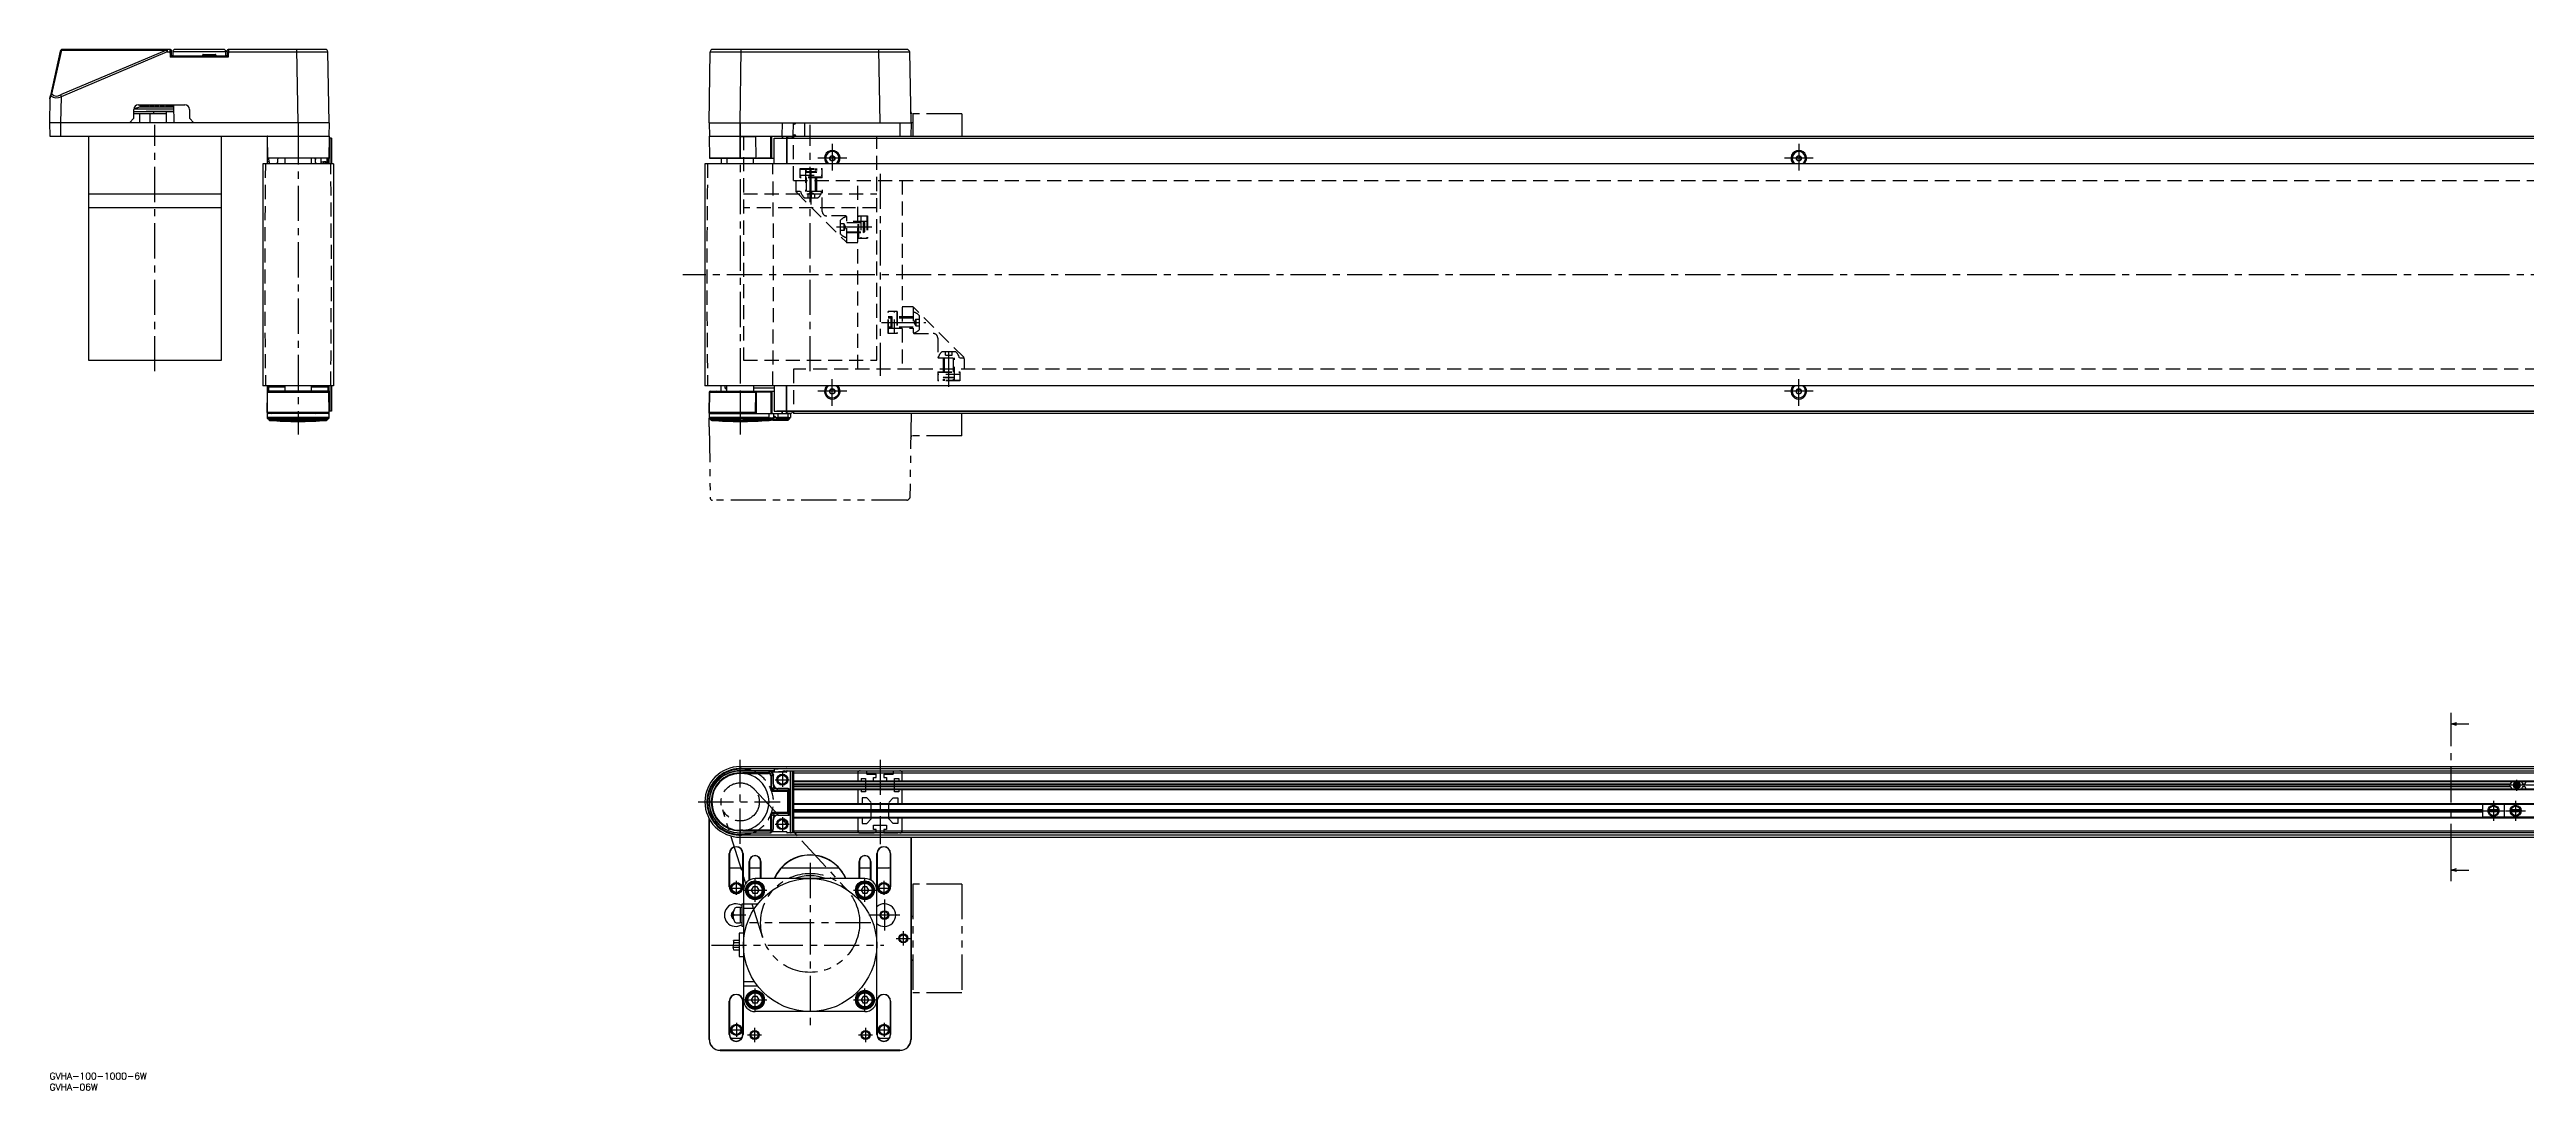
# Model space of a CAD drawing. Extents: x 0 to 1840, y -8 to 967.
# Drawn here: x 0 to 1116, y -8 to 461 of the extents above; entities that cross this region are included whole.
import ezdxf

# ---------------------------------------------------------------- set-up
doc = ezdxf.new("R2010")
doc.units = 0
doc.header["$LTSCALE"] = 0.5
for name, pattern in [('CENTER', [50.8, 31.75, -6.35, 6.35, -6.35]), ('DASHED', [19.05, 12.7, -6.35]), ('PHANTOM', [63.5, 31.75, -6.35, 6.35, -6.35, 6.35, -6.35])]:
    doc.linetypes.add(name, pattern=pattern)
for name, color, linetype in [('MSM_CENTER', 1, 'CENTER'), ('MSM_CONTINUOUS', 7, 'CONTINUOUS'), ('MSM_DASHED', 4, 'DASHED'), ('MSM_IMAGINARY', 6, 'PHANTOM'), ('MSM_NARROW', 5, 'CONTINUOUS'), ('MSM_PART_NUMBER', 7, 'CONTINUOUS')]:
    doc.layers.add(name, color=color, linetype=linetype)
doc.styles.get("Standard").update_dxf_attribs({"font": 'txt.shx', "height": 3, "bigfont": 'bigfont.shx'})

# ---------------------------------------------------------------- blocks, each defined once
blk = doc.blocks.new('*U2')
at = {"layer": 'MSM_PART_NUMBER'}
blk.add_text('GVHA-100-1000-6W', height=3, dxfattribs=at).set_placement((0, -3))
blk = doc.blocks.new('*U3')
at = {"layer": 'MSM_PART_NUMBER'}
blk.add_text('GVHA-06W', height=3, dxfattribs=at).set_placement((0, -8))

msp = doc.modelspace()

# ---------------------------------------------------------------- linework, layer by layer
at = {"layer": 'MSM_CENTER'}
for p, q in [((47.5, 316), (47.5, 427)), ((112, 425), (112, 287.5)), ((311.2, 428), (311.2, 287.5)), ((342.7, 316), (342.7, 427)), ((352.7, 418.5), (352.7, 406.5)), ((788.2, 418.5), (788.2, 406.5)), ((343.2, 391.2), (343.2, 408.3)), ((359.2, 412), (346.2, 412)), ((374.2, 405), (374.2, 314)), ((794.7, 412), (781.7, 412)), ((370.5, 381), (353.4, 381)), ((1337.1, 359.5), (285.3, 359.5)), ((374.9, 338), (394.9, 338)), ((405.2, 309), (405.2, 327.7)), ((359.2, 307), (346.2, 307)), ((352.7, 300.5), (352.7, 312.5)), ((794.7, 307), (781.7, 307)), ((788.2, 300.5), (788.2, 312.5)), ((1082.1, 96.3), (1082.1, 152.1)), ((311.2, 103.1), (311.2, 140.9)), ((330.2, 135.2), (330.2, 128.8)), ((374.2, 141), (374.2, 103)), ((327, 132), (333.3, 132)), ((1114.2, 129.5), (1109.2, 129.5)), ((1111.7, 127), (1111.7, 132)), ((1120.7, 129.5), (1115.7, 129.5)), ((292.3, 122), (329.2, 122)), ((327, 112), (333.3, 112)), ((330.2, 115.2), (330.2, 108.8)), ((1096.7, 118), (1105.7, 118)), ((1101.2, 122.5), (1101.2, 113.5)), ((1106.7, 118), (1115.7, 118)), ((1111.2, 122.5), (1111.2, 113.5)), ((342.7, 94.5), (342.7, 20.5)), ((306.3, 83.2), (312.6, 83.2)), ((309.4, 86.4), (309.4, 80.1)), ((312.7, 82.2), (323.2, 82.2)), ((317.9, 77), (317.9, 87.5)), ((362.2, 82.2), (372.7, 82.2)), ((367.4, 77), (367.4, 87.5)), ((372.8, 83.2), (379.1, 83.2)), ((375.9, 86.4), (375.9, 80.1)), ((313.7, 71), (307.2, 71)), ((370, 67.5), (315.4, 67.5)), ((383.2, 71), (369.2, 71)), ((376.2, 78), (376.2, 64)), ((298.2, 57.5), (375.9, 57.5)), ((381.5, 60.5), (387.8, 60.5)), ((384.7, 63.7), (384.7, 57.3)), ((317.9, 27.5), (317.9, 38)), ((367.4, 27.5), (367.4, 38)), ((309.5, 22.4), (309.5, 16.1)), ((312.7, 32.8), (323.2, 32.8)), ((362.2, 32.8), (372.7, 32.8)), ((376, 22.4), (376, 16.1)), ((306.3, 19.3), (312.6, 19.3)), ((314.5, 17), (320.8, 17)), ((317.7, 20.2), (317.7, 13.8)), ((364.5, 17), (370.8, 17)), ((367.7, 20.2), (367.7, 13.8)), ((372.8, 19.3), (379.1, 19.3))]:
    msp.add_line(p, q, dxfattribs=at)
at = {"layer": 'MSM_CONTINUOUS'}
for p, q in [((4.8, 460.2), (0.5, 440.2)), ((1.1, 440.8), (5.5, 460.7)), ((52.7, 460.7), (4.9, 440.5)), ((53, 460), (5.2, 439.7)), ((5.5, 460.7), (52.7, 460.7)), ((54.5, 461), (5.8, 461)), ((53, 461), (53, 460)), ((53, 460), (55, 460)), ((54.5, 457.5), (54.4, 461)), ((55, 458.5), (54.5, 457.5)), ((54.5, 457.5), (55.5, 458)), ((55, 460), (55, 460.5)), ((55, 458.5), (55, 460)), ((55, 458.5), (55, 458.5)), ((55.5, 460), (55.5, 458)), ((79.5, 460), (55.5, 460)), ((79.5, 458), (55.5, 458)), ((78.5, 461), (56.5, 461)), ((69, 458.5), (69, 458.6)), ((69.2, 458.8), (74.8, 458.8)), ((75, 458.5), (75, 458.6)), ((79.5, 458), (79.5, 460)), ((80.5, 457.5), (79.5, 458)), ((80, 460), (80, 460.5)), ((80, 460), (125.4, 460)), ((80, 460), (80, 458.5)), ((80, 458.5), (80, 458.5)), ((80, 458.5), (80.5, 457.5)), ((80.6, 461), (80.5, 457.5)), ((124.4, 461), (80.5, 461)), ((112, 428), (111.4, 461)), ((126, 428), (125.4, 460)), ((297.2, 428), (297.7, 460)), ((297.7, 460), (387.6, 460)), ((386.3, 461), (298.7, 461)), ((311.2, 428), (311.7, 461)), ((374.2, 428), (373.6, 461)), ((388.2, 428), (387.6, 460)), ((80.5, 457.5), (54.5, 457.5)), ((0.2, 438.7), (0, 428)), ((0.2, 438.9), (0.5, 440.2)), ((0.5, 440), (0.2, 438.7)), ((0.2, 438.7), (0.2, 438.9)), ((4.9, 440.5), (5.2, 439.7)), ((5.2, 439.7), (5, 428)), ((40, 436), (61, 436)), ((40.7, 436), (40.7, 435)), ((40.7, 436), (40.7, 435)), ((40.7, 436), (40.7, 435)), ((40.8, 436), (40.8, 435)), ((40.8, 436), (40.8, 435)), ((40.8, 436), (40.8, 435)), ((40.9, 436), (40.9, 435)), ((41.1, 435), (41.1, 436)), ((41.2, 436), (41.2, 435)), ((41.2, 436), (41.2, 435)), ((41.3, 436), (41.3, 435)), ((41.4, 436), (41.4, 435)), ((41.4, 436), (41.4, 435)), ((41.6, 436), (41.6, 435)), ((41.9, 435), (41.9, 436)), ((42.1, 436), (42.1, 435)), ((42.2, 436), (42.2, 435)), ((42.4, 436), (42.4, 435)), ((42.5, 436), (42.5, 435)), ((42.5, 436), (42.5, 435)), ((42.8, 436), (42.8, 435)), ((43.1, 435), (43.1, 436)), ((43.5, 436), (43.5, 435)), ((43.6, 436), (43.6, 435)), ((43.9, 436), (43.9, 435)), ((44.1, 436), (44.1, 435)), ((44.4, 436), (44.4, 435)), ((44.7, 435), (44.7, 436)), ((45.3, 436), (45.3, 435)), ((45.4, 436), (45.4, 435)), ((45.8, 436), (45.8, 435)), ((46, 436), (46, 435)), ((46.4, 436), (46.4, 435)), ((46.8, 435), (46.8, 436)), ((47.5, 436), (47.5, 435)), ((47.6, 436), (47.6, 435)), ((48.1, 436), (48.1, 435)), ((48.3, 436), (48.3, 435)), ((48.8, 436), (48.8, 435)), ((49.1, 435), (49.1, 436)), ((50, 436), (50, 435)), ((50, 435), (50, 436)), ((50.2, 436), (50.2, 435)), ((50.6, 436), (50.6, 435)), ((50.9, 436), (50.9, 435)), ((51.4, 436), (51.4, 435)), ((51.7, 435), (51.7, 436)), ((52.5, 435), (52.5, 436)), ((52.7, 436), (52.7, 435)), ((52.9, 436), (52.9, 435)), ((53.4, 436), (53.4, 435)), ((53.7, 436), (53.7, 435)), ((54.2, 436), (54.2, 435)), ((54.5, 435), (54.5, 436)), ((55.1, 435), (55.1, 436)), ((55.2, 435), (55.2, 436)), ((55.5, 436), (55.5, 435)), ((55.8, 436), (56, 428)), ((55.8, 436), (55.8, 435)), ((0, 428), (0.1, 422)), ((126, 428), (0, 428)), ((5, 428), (5, 422)), ((36, 428), (38, 430)), ((36.6, 428), (36.6, 428.5)), ((40.7, 435), (38, 434.2)), ((55.9, 434.1), (38, 434.1)), ((38, 430), (38, 434)), ((38, 433.1), (55.9, 433.1)), ((52.5, 432), (38, 432)), ((40.5, 432), (40.5, 428)), ((55.9, 435), (40.7, 435)), ((43.5, 433.1), (43.5, 433)), ((55.9, 433), (43.5, 433)), ((45.2, 432), (45.2, 428)), ((52.5, 433), (52.5, 428)), ((63, 434), (63, 430)), ((63, 430), (65, 428)), ((112, 428), (112, 422)), ((126, 428), (125.9, 422)), ((297.2, 428), (297.3, 422)), ((297.2, 428), (388.2, 428)), ((311.2, 412), (311.2, 428)), ((330.1, 422), (330.2, 428)), ((335.1, 422), (335.2, 428)), ((340.2, 428), (340.2, 422)), ((383.2, 428), (383.2, 422)), ((388.2, 428), (388.1, 422)), ((0.1, 422), (126, 422)), ((17.5, 422), (17.5, 321)), ((77.5, 321), (77.5, 422)), ((98, 422), (98, 409.5)), ((98, 421.8), (98.2, 412.2)), ((126, 421.8), (125.8, 412.2)), ((126, 422), (126, 412)), ((127, 421), (126, 421)), ((126.5, 409.5), (126.5, 421)), ((127, 421), (127, 409.5)), ((127, 421), (127, 409.5)), ((297.2, 421.8), (297.3, 412.2)), ((297.3, 422), (1236.2, 422)), ((311.2, 421.8), (318.1, 421.8)), ((318.1, 422), (318.3, 412)), ((325, 412), (325, 422)), ((325.2, 412.2), (325.2, 422)), ((325.4, 412.2), (325.4, 422)), ((326.5, 421), (1295.5, 421)), ((326.5, 409.5), (326.5, 421)), ((330.1, 421.8), (330.1, 421)), ((330.1, 421.8), (330.2, 421.8)), ((330.2, 421.8), (330.2, 421)), ((332.1, 421), (332.1, 409.5)), ((332.2, 421.2), (332.2, 422)), ((332.2, 421.2), (335.2, 421.2)), ((332.2, 421), (332.2, 409.5)), ((332.7, 421), (332.7, 422)), ((334.7, 421), (334.7, 422)), ((335.2, 422), (335.2, 421)), ((352.1, 413), (351.5, 412)), ((353.3, 413), (352.1, 413)), ((353.9, 412), (353.3, 413)), ((787.6, 413), (787, 412)), ((788.8, 413), (787.6, 413)), ((789.4, 412), (788.8, 413)), ((96.1, 409.5), (96.1, 309.5)), ((127.9, 409.5), (96.1, 409.5)), ((126, 412), (98, 412)), ((99.1, 410.3), (98, 410.3)), ((98.2, 412.2), (125.8, 412.2)), ((98.9, 410.3), (98.8, 412)), ((99.1, 409.5), (99.1, 410.3)), ((102.1, 409.5), (102.7, 410.1)), ((103, 412), (102.7, 411.4)), ((102.7, 411.4), (102.7, 410.1)), ((106, 412), (106, 409.5)), ((118, 409.5), (118, 412)), ((119.8, 411.4), (119.5, 412)), ((119.8, 410.6), (120, 412)), ((119.8, 410.1), (119.8, 412)), ((119.9, 410), (119.8, 410.6)), ((119.8, 410.1), (120.5, 409.5)), ((122.2, 412), (122.2, 409.5)), ((122.2, 410.4), (125.1, 410.4)), ((123.4, 410.3), (123.4, 409.5)), ((124.5, 410.3), (123.4, 410.3)), ((124.5, 409.5), (124.5, 410.3)), ((125.1, 410.4), (125.1, 412)), ((125.1, 410.4), (125.5, 409.9)), ((125.1, 409.5), (125.1, 410.3)), ((125.5, 412.1), (125.5, 409.5)), ((127.9, 409.5), (127.9, 309.5)), ((295.3, 409.5), (295.3, 309.5)), ((1327.1, 409.5), (295.3, 409.5)), ((297.3, 412.2), (318.3, 412.2)), ((297.5, 412), (326.5, 412)), ((302.7, 412), (302.7, 409.5)), ((305.2, 412), (305.2, 409.5)), ((317.2, 409.5), (317.2, 412)), ((319, 412.2), (325.4, 412.2)), ((319, 412), (319, 412.2)), ((351.5, 412), (352.1, 410.9)), ((352.1, 410.9), (353.3, 410.9)), ((353.3, 410.9), (353.9, 412)), ((787, 412), (787.6, 410.9)), ((787.6, 410.9), (788.8, 410.9)), ((788.8, 410.9), (789.4, 412)), ((17.5, 396), (77.5, 396)), ((77.5, 389.7), (17.5, 389.7)), ((17.5, 321), (77.5, 321)), ((127.9, 309.5), (96.1, 309.5)), ((98, 309.5), (98, 295.2)), ((98, 297.5), (98.2, 306.5)), ((98.2, 306.9), (98.2, 309.5)), ((125.8, 306.5), (98.2, 306.5)), ((125.7, 307), (98.3, 307)), ((98.4, 307), (98.4, 309.5)), ((98.6, 309.5), (98.6, 307)), ((98.6, 309), (106, 309)), ((101, 306.7), (101, 306.5)), ((106, 309.5), (106, 307.2)), ((106, 307.2), (106.2, 307)), ((117.8, 307), (118, 307.2)), ((118, 307.2), (118, 309.5)), ((118, 309), (125.4, 309)), ((123, 306.7), (123, 306.5)), ((125.4, 309.5), (125.4, 307)), ((125.5, 309.5), (125.5, 307)), ((126, 297.5), (125.8, 306.5)), ((126, 295.2), (126, 306.8)), ((126.5, 298), (126.5, 309.5)), ((127, 309.5), (127, 298)), ((127, 309.5), (127, 298)), ((1327.1, 309.5), (295.3, 309.5)), ((297.2, 297.2), (297.3, 306.8)), ((297.3, 306.5), (297.2, 297.5)), ((297.3, 306.8), (318.3, 306.8)), ((318.6, 306.5), (297.3, 306.5)), ((297.5, 307), (326.5, 307)), ((297.8, 307), (325.1, 307)), ((300.2, 306.7), (300.2, 306.5)), ((302.7, 307), (302.7, 309.5)), ((304.3, 309.5), (304.3, 308.5)), ((304.3, 308.5), (305.2, 307.6)), ((304.3, 308.5), (305.2, 308.5)), ((305.2, 307), (305.2, 309.5)), ((305.2, 307.2), (305.4, 307)), ((311.2, 307), (311.2, 294.1)), ((317, 307), (317.2, 307.2)), ((317.2, 309.5), (317.2, 307)), ((317.2, 308.5), (326.5, 308.5)), ((318.1, 297), (318.3, 307)), ((318.5, 297.5), (318.6, 307)), ((318.6, 306.8), (325, 306.8)), ((319, 307), (319, 306.8)), ((319, 306.8), (325.4, 306.8)), ((325, 307), (325, 297)), ((325.2, 306.8), (325.2, 297)), ((325.4, 306.8), (325.4, 297)), ((326.5, 309.5), (326.5, 298)), ((332.1, 298), (332.1, 309.5)), ((332.2, 298), (332.2, 309.5)), ((351.5, 307), (352.1, 308)), ((352.1, 305.9), (351.5, 307)), ((352.1, 308), (353.3, 308)), ((353.3, 305.9), (352.1, 305.9)), ((353.3, 308), (353.9, 307)), ((353.9, 307), (353.3, 305.9)), ((787, 307), (787.6, 308)), ((787.6, 305.9), (787, 307)), ((787.6, 308), (788.8, 308)), ((788.8, 305.9), (787.6, 305.9)), ((788.8, 308), (789.4, 307)), ((789.4, 307), (788.8, 305.9)), ((126, 297.5), (98, 297.5)), ((98, 297.5), (98, 297.5)), ((98.1, 297.2), (98, 297.2)), ((126, 297), (98, 297)), ((126, 295.2), (98, 295.2)), ((125.9, 294.8), (98.1, 294.8)), ((98.9, 294.1), (98.1, 294.8)), ((125.1, 294.1), (98.9, 294.1)), ((98.9, 294.1), (98.9, 294.1)), ((124.8, 293.9), (99.2, 293.9)), ((100.2, 297.3), (100.2, 297.5)), ((103.8, 297.3), (103.8, 297.5)), ((120.2, 297.3), (120.2, 297.5)), ((125.9, 294.8), (125.1, 294.1)), ((125.1, 294.1), (125.1, 294.1)), ((126, 297.2), (125.9, 297.2)), ((127, 298), (126, 298)), ((126, 297.5), (126, 297.5)), ((318.5, 297.5), (297.2, 297.5)), ((297.2, 297), (297.2, 295.2)), ((297.2, 297), (333.8, 297)), ((324.2, 295.2), (297.2, 295.2)), ((297.3, 297), (325.1, 297)), ((297.3, 294.8), (298, 294.1)), ((324.2, 294.8), (297.3, 294.8)), ((311, 294.1), (298, 294.1)), ((311, 293.9), (298.4, 293.9)), ((307.4, 297), (307.4, 297)), ((311, 294.1), (311.2, 294.1)), ((312.4, 294), (311, 293.9)), ((311, 294), (312.7, 294)), ((311.2, 297.2), (318.1, 297.2)), ((311.2, 294.1), (312.4, 294.1)), ((313.8, 294.1), (312.4, 294.1)), ((313.8, 294), (312.4, 294)), ((312.5, 294), (312.7, 294)), ((313.8, 294), (312.7, 294)), ((312.7, 294), (313.8, 294)), ((323.9, 294.1), (313.8, 294.1)), ((313.8, 294), (313.8, 294.1)), ((313.8, 294), (323.9, 294)), ((324.2, 294), (313.8, 294)), ((318.5, 297.2), (318.5, 297.5)), ((324.6, 294.8), (323.9, 294.1)), ((323.9, 294.1), (323.9, 294)), ((324.2, 294.8), (324.2, 297)), ((324.2, 295.2), (324.7, 295.1)), ((324.6, 294.8), (324.2, 294.8)), ((324.2, 294), (325, 294)), ((324.7, 295.1), (324.6, 294.8)), ((325.2, 297), (325.2, 298)), ((325.3, 294.1), (326, 294.8)), ((325.4, 298), (325.4, 297)), ((326.8, 295.2), (325.7, 294.1)), ((332.6, 294.1), (325.7, 294.1)), ((325.7, 294.1), (325.7, 294)), ((325.7, 294), (332.6, 294)), ((326, 294.8), (326.4, 295.2)), ((326, 294.8), (326, 294.8)), ((326.1, 295.1), (326.2, 295.2)), ((326.2, 297), (326.2, 295.2)), ((326.2, 295.2), (326.5, 295.6)), ((326.4, 295.2), (326.4, 295.2)), ((326.5, 298), (1294.1, 298)), ((1295.5, 298), (327.7, 298)), ((328.2, 297), (328.2, 294.8)), ((332.8, 295.2), (328.2, 295.2)), ((332.8, 294.8), (328.2, 294.8)), ((330.1, 297.2), (330.1, 298)), ((330.1, 297.2), (330.2, 297.2)), ((330.2, 297.2), (330.2, 298)), ((332, 297), (332, 298)), ((332.2, 297), (332.2, 298)), ((332.4, 297), (332.4, 298)), ((333.8, 297), (332.4, 297)), ((332.6, 294.1), (333.1, 294.7)), ((332.6, 294), (332.6, 294.1)), ((332.8, 294.8), (332.8, 297)), ((333.5, 294.7), (332.9, 294.1)), ((333.3, 294.8), (333.1, 294.7)), ((333.8, 297), (333.8, 295.2)), ((333.8, 297), (333.8, 297)), ((334.8, 298), (334.8, 297.9)), ((334.8, 297.9), (334.8, 297.9)), ((335.2, 298), (335.2, 297)), ((1236.2, 297), (335.2, 297)), ((1082.1, 152.1), (1082.1, 162.1)), ((1082.1, 157.1), (1084.6, 157.8)), ((1082.1, 157.1), (1090.1, 157.1)), ((1084.6, 156.4), (1082.1, 157.1)), ((311, 134.8), (311, 135.1)), ((311, 135.1), (311.2, 135.1)), ((312.4, 134.8), (311, 134.8)), ((311.2, 137.9), (1311.2, 137.9)), ((311.2, 137), (1311.2, 137)), ((311.2, 136), (311.2, 135.1)), ((326.5, 136), (311.2, 136)), ((324.2, 135.9), (311.2, 135.9)), ((311.2, 135.1), (312.4, 135.1)), ((313.8, 135.1), (312.4, 135.1)), ((313.8, 134.7), (312.4, 134.8)), ((313.8, 134.8), (312.7, 135)), ((323.9, 135.1), (313.8, 135.1)), ((313.8, 134.8), (313.8, 135.1)), ((313.8, 134.8), (323.9, 134.8)), ((313.8, 134.8), (313.8, 134.8)), ((313.8, 134.8), (313.8, 134.8)), ((313.8, 134.8), (313.8, 134.7)), ((324.6, 135.8), (323.9, 135.1)), ((323.9, 135.1), (323.9, 134.8)), ((324.2, 136), (324.7, 135.9)), ((324.2, 136), (324.2, 135.9)), ((324.6, 135.8), (324.2, 135.9)), ((325.1, 135.9), (326.5, 135.9)), ((325.2, 135.8), (325.2, 135.7)), ((325.2, 135.8), (325.2, 135.7)), ((325.3, 133.7), (326, 134.4)), ((332, 135.4), (325.6, 135.4)), ((326, 134), (326, 134.4)), ((326, 130), (326, 134)), ((326, 134), (326.2, 134)), ((326.1, 134.5), (326.2, 134)), ((326.2, 130), (326.2, 134)), ((332.1, 137), (326.5, 136.6)), ((326.5, 136.6), (326.5, 135.6)), ((326.5, 135.6), (332.2, 136)), ((332.2, 136), (334.8, 136)), ((334.8, 135.8), (332.2, 135.8)), ((332.2, 135.6), (332.2, 135.8)), ((333.8, 108.2), (333.8, 136)), ((334.8, 136), (1291.8, 136)), ((334.8, 136), (334.8, 135.8)), ((334.8, 108.7), (334.8, 135.8)), ((335.2, 135.5), (334.8, 135.8)), ((335, 135.9), (334.9, 136)), ((335.2, 136), (335.2, 108)), ((1236.2, 135), (335.2, 135)), ((325, 133.7), (325, 127.5)), ((325, 133.7), (325.3, 133.7)), ((325, 127.5), (325.3, 127.5)), ((325.3, 127.5), (325.3, 133.7)), ((325.3, 127.5), (326.4, 128.6)), ((326.8, 128.3), (325.7, 127.1)), ((332.6, 127.1), (325.7, 127.1)), ((325.7, 127.1), (325.7, 126.8)), ((325.7, 126.8), (332.9, 126.8)), ((332.8, 128), (328.2, 128)), ((332.8, 127.9), (328.2, 127.9)), ((332.6, 127.1), (333.1, 127.7)), ((332.6, 116.9), (332.6, 127.1)), ((332.8, 128), (332.8, 127.9)), ((333.5, 127.4), (332.9, 126.8)), ((332.9, 117.2), (332.9, 126.8)), ((333.1, 127.7), (333.3, 127.8)), ((333.5, 127.6), (333.5, 127.4)), ((333.6, 117), (333.6, 127)), ((333.6, 127), (333.8, 127)), ((333.8, 117), (333.8, 127)), ((335.2, 131.5), (1236.2, 131.5)), ((335.2, 131.2), (1236.2, 131.2)), ((1108.8, 130), (335.2, 130)), ((1108.5, 129.5), (335.2, 129.5)), ((335.2, 129), (1108.8, 129)), ((1236.2, 127.8), (335.2, 127.8)), ((1236.2, 127.5), (335.2, 127.5)), ((1109.5, 131.2), (1108.5, 129.5)), ((1108.5, 129.5), (1109.5, 127.8)), ((1110.4, 129.5), (1112.9, 129.5)), ((1112.8, 130), (1110.6, 130)), ((1112.8, 129), (1110.6, 129)), ((1114.8, 129.5), (1113.9, 131.2)), ((1113.9, 127.8), (1114.8, 129.5)), ((1115.3, 130), (1114.5, 130)), ((1114.5, 129), (1115.3, 129)), ((1115, 129.5), (1114.8, 129.5)), ((1116, 131.2), (1115, 129.5)), ((1115, 129.5), (1116, 127.8)), ((297.2, 15), (297.2, 114.5)), ((297.3, 15), (297.3, 114.3)), ((325, 108.9), (325, 116.5)), ((325, 116.5), (325.3, 116.5)), ((326.4, 115.4), (325.3, 116.5)), ((325.3, 109.2), (325.3, 116.5)), ((332.9, 117.2), (325.7, 117.2)), ((325.7, 117.2), (325.7, 116.9)), ((325.7, 116.9), (326.8, 115.7)), ((325.7, 116.9), (332.6, 116.9)), ((326, 110), (326, 114)), ((326, 114), (326.2, 114)), ((326.2, 110), (326.2, 114)), ((328.2, 116.1), (332.8, 116.1)), ((328.2, 116.1), (328.2, 116)), ((328.2, 116), (332.8, 116)), ((333.1, 116.3), (332.6, 116.9)), ((332.8, 116.1), (332.8, 116)), ((332.9, 117.2), (333.5, 116.6)), ((333.1, 116.3), (333.3, 116.2)), ((333.5, 116.6), (333.5, 116.4)), ((333.6, 117), (333.8, 117)), ((335.2, 121.3), (1236.2, 121.3)), ((335.2, 121), (1236.2, 121)), ((1096.2, 118.5), (335.2, 118.5)), ((1096.2, 118), (335.2, 118)), ((335.2, 117.5), (1096.2, 117.5)), ((1236.2, 115), (335.2, 115)), ((1236.2, 114.7), (335.2, 114.7)), ((1096.2, 121), (1096.2, 115)), ((1136.2, 120.9), (1096.2, 120.9)), ((1136.2, 115.1), (1096.2, 115.1)), ((1103.2, 118), (1099.1, 118)), ((1103.2, 118.5), (1099.2, 118.5)), ((1103.2, 117.5), (1099.2, 117.5)), ((1106.2, 115), (1106.2, 121)), ((1113.2, 118), (1109.1, 118)), ((1113.2, 118.5), (1109.2, 118.5)), ((1113.2, 117.5), (1109.2, 117.5)), ((312.4, 109.2), (311, 109.2)), ((311, 109.2), (311, 108.9)), ((311, 108.9), (311.2, 108.9)), ((312.4, 108.9), (311.2, 108.9)), ((311.2, 108.9), (311.2, 108)), ((311.2, 108.1), (324.2, 108.1)), ((311.2, 108), (325, 108)), ((1311.2, 107), (311.2, 107)), ((311.2, 106.1), (1311.2, 106.1)), ((312.4, 108.9), (313.8, 108.9)), ((312.7, 109), (313.8, 109.3)), ((312.7, 109), (313.8, 109.2)), ((313.8, 109.3), (313.8, 109.2)), ((325.3, 109.2), (313.8, 109.2)), ((313.8, 109.2), (313.8, 108.9)), ((313.8, 109.2), (313.8, 109.2)), ((313.8, 109.2), (313.8, 109.2)), ((313.8, 108.9), (325, 108.9)), ((324.2, 108.1), (324.2, 108)), ((325.2, 108.6), (325, 108.9)), ((325.2, 108.6), (325.5, 108.5)), ((325.3, 109.2), (325.6, 108.9)), ((325.6, 108.9), (325.6, 108.7)), ((325.6, 108.6), (332, 108.6)), ((326, 110), (326.2, 110)), ((332.2, 108.4), (332.2, 108.2)), ((332.2, 108.2), (333.8, 108.2)), ((1291.7, 108), (332.4, 108)), ((333.8, 108.2), (333.8, 108.2)), ((333.8, 108.2), (333.8, 108)), ((333.8, 108), (333.8, 108.2)), ((334.8, 108.7), (335.2, 109)), ((335.2, 109), (1236.2, 109)), ((388.1, 106.1), (388.1, 15)), ((388.2, 106.1), (388.2, 15)), ((306.3, 83.7), (306.3, 98.7)), ((306.4, 98.7), (306.3, 98.7)), ((306.4, 98.7), (306.4, 83.7)), ((312.4, 92.2), (307.2, 92.2)), ((312.4, 83.7), (312.4, 98.7)), ((312.5, 98.7), (312.4, 98.7)), ((312.5, 98.7), (312.5, 83.7)), ((315.3, 86.8), (315.3, 95.2)), ((315.3, 95.2), (315.4, 95.2)), ((315.4, 95.2), (315.4, 86.8)), ((320.4, 92.2), (315.4, 92.2)), ((320.5, 95.2), (320.4, 95.2)), ((320.4, 87.5), (320.4, 95.2)), ((320.5, 95.2), (320.5, 87.5)), ((355.6, 92.2), (329.7, 92.2)), ((364.8, 87.5), (364.8, 95.2)), ((364.8, 95.2), (364.9, 95.2)), ((364.9, 95.2), (364.9, 87.5)), ((369.9, 92.2), (364.9, 92.2)), ((370, 95.2), (369.9, 95.2)), ((369.9, 86.8), (369.9, 95.2)), ((370, 95.2), (370, 86.8)), ((372.8, 83.7), (372.8, 98.7)), ((372.8, 98.7), (372.9, 98.7)), ((372.9, 98.7), (372.9, 83.7)), ((378.2, 92.2), (372.9, 92.2)), ((379, 98.7), (378.9, 98.7)), ((378.9, 83.7), (378.9, 98.7)), ((379, 98.7), (379, 83.7)), ((1082.1, 86.3), (1082.1, 96.3)), ((1082.1, 91.3), (1084.6, 92)), ((1082.1, 91.3), (1090.1, 91.3)), ((1084.6, 90.6), (1082.1, 91.3)), ((306.3, 83.7), (306.4, 83.7)), ((312.5, 83.7), (312.4, 83.7)), ((312.7, 82.2), (312.7, 32.8)), ((317.1, 83.7), (316.2, 82.2)), ((316.2, 82.2), (317.1, 80.7)), ((318.8, 83.7), (317.1, 83.7)), ((318.8, 80.7), (317.1, 80.7)), ((367.4, 87.5), (318, 87.5)), ((319.7, 82.2), (318.8, 83.7)), ((318.8, 80.7), (319.7, 82.2)), ((366.6, 83.7), (365.7, 82.2)), ((365.7, 82.2), (366.6, 80.7)), ((368.3, 83.7), (366.6, 83.7)), ((368.3, 80.7), (366.6, 80.7)), ((369.2, 82.2), (368.3, 83.7)), ((368.3, 80.7), (369.2, 82.2)), ((372.7, 32.8), (372.7, 82.2)), ((372.8, 83.7), (372.9, 83.7)), ((378.9, 83.7), (379, 83.7)), ((308.2, 71.4), (307.9, 71.4)), ((307.9, 70.6), (308.2, 70.6)), ((308.2, 73), (308.2, 73)), ((308.2, 69), (308.2, 69)), ((311.2, 74.5), (309.7, 74.5)), ((309.7, 67.5), (311.2, 67.5)), ((311.2, 74.5), (311.2, 67.5)), ((311.9, 74.4), (311.2, 74.4)), ((311.2, 67.7), (311.9, 67.7)), ((311.9, 76), (311.9, 66)), ((319.1, 76), (311.9, 76)), ((317.6, 74), (312.7, 74)), ((308, 56.5), (310.7, 56.5)), ((310.7, 59.6), (308.2, 59.6)), ((310.7, 58.5), (308.4, 58.5)), ((310.7, 62.8), (310.7, 52.3)), ((312.7, 62.8), (310.7, 62.8)), ((311.9, 66), (312.7, 66)), ((308.2, 55.4), (310.7, 55.4)), ((310.7, 52.3), (312.7, 52.3)), ((317.6, 41), (312.7, 41)), ((319.1, 39), (312.7, 39)), ((317.1, 34.3), (316.2, 32.8)), ((318.8, 34.3), (317.1, 34.3)), ((319.7, 32.8), (318.8, 34.3)), ((366.6, 34.3), (365.7, 32.8)), ((368.3, 34.3), (366.6, 34.3)), ((369.2, 32.8), (368.3, 34.3)), ((306.3, 17.2), (306.3, 32.2)), ((306.3, 32.2), (306.4, 32.2)), ((306.4, 32.2), (306.4, 17.2)), ((312.5, 32.2), (312.4, 32.2)), ((312.4, 17.2), (312.4, 32.2)), ((312.5, 32.2), (312.5, 17.2)), ((316.2, 32.8), (317.1, 31.3)), ((318.8, 31.3), (317.1, 31.3)), ((367.4, 27.5), (318, 27.5)), ((318.8, 31.3), (319.7, 32.8)), ((365.7, 32.8), (366.6, 31.3)), ((368.3, 31.3), (366.6, 31.3)), ((368.3, 31.3), (369.2, 32.8)), ((372.8, 17.2), (372.8, 32.2)), ((372.9, 32.2), (372.8, 32.2)), ((372.9, 32.2), (372.9, 17.2)), ((378.9, 17.2), (378.9, 32.2)), ((379, 32.2), (378.9, 32.2)), ((379, 32.2), (379, 17.2)), ((297.2, 15), (297.3, 15)), ((306.3, 17.2), (306.4, 17.2)), ((306.9, 15.6), (307.2, 15.6)), ((307.2, 15.6), (310.7, 15.6)), ((312.4, 17.2), (312.5, 17.2)), ((372.8, 17.2), (372.9, 17.2)), ((374.7, 15.6), (378.2, 15.6)), ((378.2, 15.6), (378.4, 15.6)), ((379, 17.2), (378.9, 17.2)), ((388.2, 15), (388.1, 15)), ((383.2, 10.1), (302.2, 10.1)), ((302.2, 10), (302.2, 10.1)), ((302.2, 10), (383.2, 10)), ((383.2, 10), (383.2, 10.1))]:
    msp.add_line(p, q, dxfattribs=at)
for centre, radius in [((352.7, 412), 1.2), ((788.2, 412), 1.2), ((352.7, 307), 1.2), ((788.2, 307), 1.2), ((330.2, 132), 2.07), ((1111.7, 129.5), 1.23), ((330.2, 112), 2.07), ((1101.2, 118), 2.07), ((1111.2, 118), 2.07), ((309.5, 83.2), 2.07), ((342.7, 57.5), 30), ((317.9, 82.2), 4.25), ((317.9, 82.2), 4), ((317.9, 82.2), 3.8), ((317.9, 82.2), 3.5), ((317.9, 82.2), 3.2), ((367.4, 82.2), 4.25), ((367.4, 82.2), 4), ((367.4, 82.2), 3.8), ((367.4, 82.2), 3.5), ((367.4, 82.2), 3.2), ((375.9, 83.2), 2.07), ((376.2, 71), 2), ((384.7, 60.5), 2), ((317.9, 32.8), 4.25), ((317.9, 32.8), 4), ((317.9, 32.8), 3.8), ((317.9, 32.8), 3.5), ((317.9, 32.8), 3.2), ((367.4, 32.8), 4.25), ((367.4, 32.8), 4), ((367.4, 32.8), 3.8), ((367.4, 32.8), 3.5), ((367.4, 32.8), 3.2), ((309.5, 19.3), 2.07), ((317.7, 17), 1.62), ((367.7, 17), 1.62), ((376, 19.3), 2.07)]:
    msp.add_circle(centre, radius, dxfattribs=at)
for centre, radius, start, end in [((5.8, 460), 1, 90, 167.7352), ((5.6, 460), 0.773, 96.4035, 163.9914), ((5.9, 460.6), 0.401, 96.3396, 155.629), ((53.1, 460.6), 0.404, 96.5755, 155.393), ((-31.2, 424.4), 91.4, 22.9114, 23.4224), ((54.5, 460.5), 0.5, 1.0003, 89.9997), ((55.5, 458.5), 0.5, 181.0375, 270.9706), ((56.5, 460), 1, 90, 179), ((68.5, 458.5), 0.5, 270, 359), ((69.2, 458.6), 0.2, 90, 179), ((74.8, 458.6), 0.2, 1, 90), ((75.5, 458.5), 0.5, 181, 270), ((78.5, 460), 1, 1, 90), ((79.5, 458.5), 0.5, 270.0277, 358.9892), ((80.5, 460.5), 0.5, 90.0003, 178.9997), ((124.4, 460), 1, 1, 89.9999), ((298.7, 460), 1, 90.0001, 179), ((386.3, 459.7), 1.31, 14.5484, 89.7529), ((1.2, 440), 0.773, 96.4037, 163.9912), ((1.6, 439.8), 1.11, 114.8131, 166.1684), ((0.7, 440.2), 0.257, 170.3521, 214.8266), ((3.1, 443.7), 4.49, 234.6775, 297.559), ((3.2, 443), 2.99, 226.442, 304.0134), ((40, 434), 2, 90, 180), ((61, 434), 2, 0, 90), ((50.4, 431.3), 3.8, 153.4992, 169.4524), ((335.7, 427.9), 0.5, 177.9158, 2.0842), ((98.2, 421.8), 0.2, 90, 181), ((125.8, 421.8), 0.2, 359, 90), ((297.4, 421.8), 0.2, 90, 181), ((329.9, 421.8), 0.211, 2.1161, 93.3517), ((330, 421.8), 0.2, 358.9998, 89.9998), ((332.4, 421.2), 0.2, 180, 270), ((335, 421.2), 0.2, 270, 0), ((335.7, 422), 0.5, 0.0231, 179.9769), ((352.7, 412), 3.5, 314.4153, 225.5847), ((352.7, 412), 3, 303.5573, 236.4426), ((788.2, 412), 3.5, 314.4153, 225.5847), ((788.2, 412), 3, 303.5573, 236.4426), ((98.4, 412.2), 0.2, 181, 270), ((125.6, 412.2), 0.2, 270, 359), ((297.5, 412.2), 0.2, 181, 270), ((325, 412.2), 0.2, 270, 0), ((325, 412.2), 0.398, 329.9163, 0.0837), ((98.3, 306.5), 0.5, 90, 129.3159), ((98.7, 306.5), 0.5, 90, 179), ((101.3, 306.7), 0.3, 90, 180), ((122.7, 306.7), 0.3, 0, 90), ((125.3, 306.5), 0.5, 1, 90), ((125.7, 306.5), 0.5, 50.6841, 90), ((297.8, 306.5), 0.5, 90, 179), ((297.5, 306.8), 0.2, 90, 179), ((300.5, 306.7), 0.3, 90, 180), ((325, 306.8), 0.2, 0, 90), ((325, 306.8), 0.398, 359.9163, 30.0837), ((352.7, 307), 3.5, 134.4153, 45.5847), ((352.7, 307), 3, 123.5573, 56.4427), ((788.2, 307), 3.5, 134.4153, 45.5847), ((788.2, 307), 3, 123.5573, 56.4427), ((98.5, 297.5), 0.5, 179, 270), ((98.5, 295.2), 0.5, 180, 225), ((99.2, 294.4), 0.5, 225.002, 245.3214), ((99.2, 294.4), 0.5, 245.3219, 265.6672), ((112, 462.7), 169.3, 265.6577, 274.3423), ((99.9, 297.3), 0.312, 269.0983, 357.8411), ((104.1, 297.3), 0.312, 182.1589, 270.9017), ((119.9, 297.3), 0.312, 269.0785, 357.8608), ((124.8, 294.4), 0.5, 274.3328, 294.6781), ((124.8, 294.4), 0.5, 294.6786, 314.998), ((125.5, 297.5), 0.5, 270, 1), ((125.5, 295.2), 0.5, 315, 0), ((297.7, 297.5), 0.5, 179, 270), ((297.4, 297.2), 0.2, 179, 270), ((297.7, 295.2), 0.5, 180, 225), ((298.4, 294.4), 0.5, 225, 265.6576), ((311.2, 462.7), 169.3, 265.6576, 274.3987), ((317.6, 294.2), 6.61, 180.6984, 181.5721), ((311.5, 294), 0.511, 180.5697, 185.5337), ((312.5, 294.2), 0.148, 201.5211, 258.3836), ((312.7, 292.5), 1.47, 91.1378, 102.2905), ((330.2, 1046.4), 752.7, 268.6636, 268.7463), ((313.8, 293.9), 0.0209, 90.0781, 100.6069), ((313.8, 293.9), 0.021, 100.866, 111.7618), ((318.7, 297.2), 0.2, 181, 270), ((324.6, 298), 3.92, 259.62, 280.38), ((325.3, 296.2), 1.57, 243.2908, 296.7092), ((325.4, 297.3), 2.29, 252.019, 287.981), ((325, 294.5), 0.5, 269.9983, 315.0023), ((325.6, 295.2), 0.522, 308.444, 359.5133), ((325.6, 295.1), 0.463, 315.8811, 3.9116), ((326.2, 295.5), 0.354, 320.6137, 20.3583), ((326.6, 295.1), 0.248, 44.6507, 135.3493), ((326.8, 295.3), 0.374, 40.8747, 139.1253), ((326.2, 296), 0.98, 308.8358, 335.2691), ((328.2, 297.3), 2.51, 236.6008, 269.9357), ((328.2, 296.9), 1.76, 229.8036, 269.0081), ((329.9, 297.2), 0.211, 266.6483, 357.8839), ((330, 297.2), 0.2, 270.0002, 1.0002), ((332.4, 295.9), 1.11, 92.519, 102.7057), ((332.7, 294.4), 0.309, 235.1446, 304.8554), ((332.6, 294.5), 0.5, 270, 315), ((332.8, 293.5), 1.65, 65.6625, 90.9354), ((332.8, 294.3), 0.5, 45.006, 89.9933), ((333.3, 294.9), 0.309, 235.1444, 304.8556), ((333.9, 294.6), 0.617, 101.169, 155.6302), ((333, 295.3), 0.757, 307.1392, 352.1392), ((333.2, 294.8), 0.307, 324.8967, 35.1033), ((333.8, 298), 0.973, 270.1087, 0.0736), ((333.8, 298), 1, 270.0087, 358.9907), ((311.2, 122), 15.9, 90, 270), ((311.2, 122), 15, 68.9605, 291.1337), ((311.2, 122), 14.7, 72.2472, 287.7528), ((311.2, 122), 14, 90, 270), ((311.2, 122), 13.9, 90, 270), ((311.2, 122), 13.1, 90.7902, 269.2098), ((311.2, 122), 12.8, 90.7902, 269.2098), ((311.5, 116.3), 18.7, 86.4796, 91.6739), ((312.7, 135.3), 0.33, 206.4904, 271.4473), ((312.7, 134.6), 0.318, 85.4569, 144.4202), ((316.7, 152.3), 17.8, 256.9179, 260.4569), ((311.5, 205), 70, 270.9631, 271.8521), ((311.2, 122), 13, 281.496, 78.504), ((311.2, 122), 13, 281.496, 78.504), ((323.8, 133.7), 1.49, 2.7119, 87.288), ((324, 133.8), 0.982, 355.2077, 94.7923), ((324.7, 135.8), 0.182, 104.8453, 165.1551), ((323.9, 133.7), 2.21, 18.0478, 71.9522), ((324.2, 134), 2, 15.0001, 75), ((325, 135.8), 0.2, 0, 90), ((325.9, 134.6), 0.2, 287.7923, 342.2077), ((330.1, 130.9), 5, 65.8598, 85.3371), ((329.8, 129.6), 6.48, 68.8008, 79.0209), ((332, 135.6), 0.2, 270, 0), ((332.2, 135), 2, 90, 94), ((332.4, 135.8), 0.2, 89.9904, 168.386), ((332.2, 135), 1, 90, 94), ((332.4, 135.8), 0.2, 168.376, 180), ((334.6, 135.5), 0.523, 1.0556, 44.9596), ((325.6, 127.4), 0.618, 170.9577, 279.0423), ((325.5, 127.4), 0.258, 149.5559, 300.4441), ((328, 129.9), 2.01, 175.8872, 274.1128), ((328.2, 130), 2, 180, 270), ((326.3, 128.8), 0.257, 313.5965, 20.4362), ((327, 128.1), 0.257, 69.5614, 136.4041), ((332.2, 126.4), 0.821, 27.2743, 62.7259), ((332.8, 127), 1, 0, 90), ((332.8, 127.4), 0.5, 45.008, 89.9919), ((332.7, 127), 0.821, 27.2736, 62.7265), ((333.3, 127.6), 0.189, 355.2081, 94.7866), ((333.1, 127), 0.5, 359.9978, 45.0023), ((325.6, 116.6), 0.655, 85.2079, 184.7921), ((325.5, 116.6), 0.258, 59.5559, 210.4441), ((328, 114.1), 2.01, 85.8872, 184.1128), ((328.2, 114), 2, 89.9999, 180), ((326.3, 115.2), 0.257, 339.5638, 46.4035), ((327, 115.9), 0.257, 223.5962, 290.4364), ((332.2, 117.6), 0.821, 297.2741, 332.7257), ((332.8, 117), 1, 270, 360), ((332.8, 116.6), 0.5, 269.9971, 315.0031), ((332.7, 117), 0.821, 297.2735, 332.7264), ((333.3, 116.4), 0.189, 265.2134, 4.7919), ((333.1, 117), 0.5, 315.0088, 359.9911), ((309.4, 98.7), 3.1, 0, 180), ((309.4, 98.7), 3, 0, 180), ((312.4, 74.7), 34.4, 87.6958, 92.3272), ((312.4, 117.3), 8.15, 269.5516, 279.2361), ((312.7, 109.4), 0.336, 217.2467, 274.2111), ((312.7, 108.7), 0.329, 89.1607, 153.5531), ((324.2, 110), 2, 270, 0), ((324.2, 109.6), 1.5, 270.0013, 314.9987), ((324.6, 109.6), 0.821, 297.2738, 332.7264), ((325, 108.2), 0.2, 270, 0), ((324.9, 109.3), 0.821, 297.2737, 332.7263), ((325.5, 108.7), 0.189, 265.212, 4.7932), ((324.5, 110), 1.5, 315.0028, 359.9971), ((332, 108.4), 0.2, 0, 90), ((332.4, 108.2), 0.2, 180, 191.624), ((332.4, 108.2), 0.2, 191.6132, 270.0105), ((334, 109), 0.903, 258.5566, 335.3776), ((333.8, 108.7), 1.04, 319.0274, 359.343), ((375.9, 98.7), 3.1, 0, 180), ((375.9, 98.7), 3, 0, 180), ((307.2, 90.2), 2, 89.9997, 112.0245), ((317.9, 95.2), 2.6, 0, 180), ((317.9, 95.2), 2.5, 0, 180), ((342.7, 80.5), 17.6, 23.4295, 156.5705), ((342.7, 80.5), 17.5, 23.5782, 156.4218), ((367.4, 95.2), 2.6, 0, 180), ((367.4, 95.2), 2.5, 0, 180), ((378.2, 90.2), 2.06, 68.2831, 89.6926), ((309.4, 83.7), 3.1, 180, 0), ((309.4, 83.7), 3, 180, 0), ((318, 82.2), 5.3, 90, 180), ((342.7, 68.2), 20.5, 69.8986, 110.1014), ((367.4, 82.2), 5.3, 0, 90), ((375.9, 83.7), 3.1, 180, 0), ((375.9, 83.7), 3, 180, 0), ((309.2, 71), 5.1, 58.0176, 301.9824), ((309.2, 71), 2, 121.1879, 238.8121), ((313.9, 71), 5.99, 160.4836, 176.1689), ((313.9, 71), 5.99, 183.8311, 199.5164), ((313.9, 71), 6, 151.369, 160.5288), ((313.9, 71), 5.66, 175.9452, 184.0548), ((313.9, 71), 6, 199.4712, 208.631), ((309.7, 73.3), 1.2, 90, 151.369), ((309.7, 68.7), 1.2, 208.631, 270), ((376.2, 71), 5.1, 226.6836, 133.3164), ((309.4, 32.2), 3.1, 360, 180), ((309.4, 32.2), 3, 0, 180), ((375.9, 32.2), 3.1, 0, 180), ((375.9, 32.2), 3, 0, 180), ((318, 32.8), 5.3, 180, 270), ((367.4, 32.8), 5.3, 270, 0), ((302.2, 15), 5, 180, 270), ((302.2, 15), 5, 179.9877, 270.0123), ((302.2, 15), 4.9, 180, 270), ((309.4, 17.2), 3.1, 180, 0), ((309.4, 17.2), 3, 180, 0), ((310.7, 18.6), 3, 270, 298.6243), ((375.9, 17.2), 3.1, 180, 0), ((375.9, 17.2), 3, 180, 0), ((374.7, 18.6), 3, 239.4831, 270), ((383.2, 15), 4.9, 270, 0), ((383.2, 15), 5, 270, 0), ((383.2, 15), 5, 269.9965, 0.0123)]:
    msp.add_arc(centre, radius, start, end, dxfattribs=at)
at = {"layer": 'MSM_DASHED'}
for p, q in [((312.7, 422), (312.7, 321)), ((335.2, 402), (335.2, 421)), ((372.7, 321), (372.7, 422)), ((335.2, 402), (1236.2, 402)), ((336.2, 402), (336.2, 397.4)), ((338.2, 407.3), (348.2, 407.3)), ((338.2, 403.2), (338.2, 407.3)), ((338.2, 407.1), (348.2, 407.1)), ((338.2, 404.3), (348.2, 404.3)), ((348.2, 403.4), (338.2, 403.4)), ((348.2, 403.2), (338.2, 403.2)), ((340.7, 407.3), (340.7, 397)), ((341.1, 406), (340.7, 405.5)), ((345.7, 405.5), (340.7, 405.5)), ((341.1, 397), (341.1, 407.3)), ((341.1, 406), (345.2, 406)), ((345.2, 397), (345.2, 407.3)), ((345.7, 405.5), (345.2, 406)), ((345.7, 397), (345.7, 407.3)), ((348.2, 403.2), (348.2, 407.3)), ((364.2, 317), (364.2, 402)), ((384.2, 402), (384.2, 317)), ((312.7, 396), (372.7, 396)), ((347.7, 397), (336.3, 397)), ((336.5, 396.7), (358.9, 374.3)), ((340, 394.2), (346.3, 394.2)), ((343.2, 396.6), (341.7, 395.8)), ((341.7, 395.8), (341.7, 394.2)), ((344.7, 395.8), (341.7, 395.8)), ((344.7, 395.8), (343.2, 396.6)), ((343.2, 395.8), (343.2, 394.2)), ((344.7, 395.8), (344.7, 394.2)), ((348.2, 397.8), (348.2, 396.2)), ((348.2, 388), (348.2, 396.5)), ((372.7, 389.7), (312.7, 389.7)), ((358.7, 386), (350.2, 386)), ((356.4, 377.8), (356.4, 384.1)), ((358, 382.5), (356.4, 382.5)), ((358, 381), (356.4, 381)), ((358.8, 381), (358, 382.5)), ((358, 379.5), (358, 382.5)), ((358, 379.5), (358.8, 381)), ((359.2, 374.1), (359.2, 385.5)), ((368.5, 383.5), (359.2, 383.5)), ((359.2, 383), (368.5, 383)), ((364.4, 376), (364.4, 386)), ((364.4, 386), (368.5, 386)), ((364.6, 376), (364.6, 386)), ((365.5, 386), (365.5, 376)), ((366.7, 378.5), (366.7, 383.5)), ((367.2, 383), (366.7, 383.5)), ((367.2, 383), (367.2, 378.9)), ((368.3, 386), (368.3, 376)), ((368.5, 386), (368.5, 376)), ((358, 379.5), (356.4, 379.5)), ((359.2, 378.9), (368.5, 378.9)), ((359.2, 378.5), (368.5, 378.5)), ((359.6, 374), (364.2, 374)), ((364.4, 376), (368.5, 376)), ((366.7, 378.5), (367.2, 378.9)), ((377.9, 333), (377.9, 343)), ((382, 343), (377.9, 343)), ((389.2, 340.5), (377.9, 340.5)), ((389.2, 340), (377.9, 340)), ((389.2, 335.9), (377.9, 335.9)), ((377.9, 335.5), (389.2, 335.5)), ((378, 333), (378, 343)), ((379.6, 340.5), (379.2, 340)), ((379.2, 335.9), (379.2, 340)), ((379.2, 335.9), (379.6, 335.5)), ((379.6, 340.5), (379.6, 335.5)), ((380.8, 333), (380.8, 343)), ((381.8, 343), (381.8, 333)), ((382, 343), (382, 333)), ((388.8, 345), (384.2, 345)), ((389.2, 344.9), (389.2, 333.5)), ((411.9, 322.3), (389.5, 344.7)), ((390.4, 339.5), (389.5, 338)), ((389.5, 338), (390.4, 336.5)), ((390.4, 339.5), (391.9, 339.5)), ((390.4, 339.5), (390.4, 336.5)), ((390.4, 338), (391.9, 338)), ((390.4, 336.5), (391.9, 336.5)), ((391.9, 341.1), (391.9, 334.8)), ((382, 333), (377.9, 333)), ((389.7, 333), (398.2, 333)), ((400.2, 331), (400.2, 322.5)), ((408.3, 324.7), (402, 324.7)), ((403.7, 323.2), (403.7, 324.7)), ((405.2, 323.2), (405.2, 324.7)), ((406.7, 323.2), (406.7, 324.7)), ((312.7, 321), (372.7, 321)), ((1236.2, 317), (335.2, 317)), ((335.2, 317), (335.2, 298)), ((400.2, 315.8), (410.2, 315.8)), ((400.2, 315.8), (400.2, 311.7)), ((400.2, 315.6), (410.2, 315.6)), ((410.2, 314.6), (400.2, 314.6)), ((400.7, 322), (412.1, 322)), ((402.7, 322), (402.7, 311.7)), ((402.7, 313.4), (407.7, 313.4)), ((402.7, 313.4), (403.1, 313)), ((403.1, 322), (403.1, 311.7)), ((407.2, 313), (403.1, 313)), ((403.7, 323.2), (406.7, 323.2)), ((407.2, 322), (407.2, 311.7)), ((407.2, 313), (407.7, 313.4)), ((407.7, 311.7), (407.7, 322)), ((410.2, 315.8), (410.2, 311.7)), ((412.2, 317), (412.2, 321.5)), ((410.2, 311.8), (400.2, 311.8)), ((410.2, 311.7), (400.2, 311.7)), ((364.2, 135), (364.2, 131.3)), ((365.2, 136), (368.2, 136)), ((368.2, 134.5), (368.2, 136)), ((368.2, 134.5), (372.4, 134.5)), ((372.4, 133), (372.4, 134.5)), ((375.9, 134.5), (375.9, 133)), ((375.9, 134.5), (380.2, 134.5)), ((380.2, 136), (380.2, 134.5)), ((380.2, 136), (383.2, 136)), ((384.2, 131.3), (384.2, 135)), ((365.7, 131.3), (364.2, 131.3)), ((364.2, 127.8), (364.2, 121)), ((364.2, 127.8), (365.7, 127.8)), ((365.7, 132.5), (367.7, 132.5)), ((365.7, 132.5), (365.7, 131.3)), ((365.7, 127.8), (365.7, 126.5)), ((367.7, 126.5), (365.7, 126.5)), ((366.2, 123.8), (366.2, 121)), ((368.2, 123.8), (366.2, 123.8)), ((367.7, 132.5), (367.7, 126.5)), ((370.2, 121.8), (368.2, 123.8)), ((371.2, 133), (372.4, 133)), ((371.2, 131), (371.2, 133)), ((377.2, 131), (371.2, 131)), ((375.9, 133), (377.2, 133)), ((377.2, 133), (377.2, 131)), ((378.2, 121.8), (380.2, 123.8)), ((380.2, 123.8), (382.2, 123.8)), ((380.7, 132.5), (382.7, 132.5)), ((380.7, 126.5), (380.7, 132.5)), ((382.7, 126.5), (380.7, 126.5)), ((382.2, 123.8), (382.2, 121)), ((382.7, 132.5), (382.7, 131.3)), ((382.7, 131.3), (384.2, 131.3)), ((382.7, 127.8), (382.7, 126.5)), ((384.2, 127.8), (382.7, 127.8)), ((384.2, 121), (384.2, 127.8)), ((366.2, 121), (364.2, 121)), ((364.2, 115), (364.2, 109)), ((366.2, 115), (364.2, 115)), ((366.2, 115), (366.2, 112.3)), ((366.2, 112.3), (368.2, 112.3)), ((368.2, 112.3), (370.2, 114.3)), ((370.2, 114.3), (370.2, 121.8)), ((378.2, 114.3), (378.2, 121.8)), ((380.2, 112.3), (378.2, 114.3)), ((382.2, 112.3), (380.2, 112.3)), ((382.2, 121), (384.2, 121)), ((382.2, 115), (382.2, 112.3)), ((382.2, 115), (384.2, 115)), ((384.2, 109), (384.2, 115)), ((365.2, 108), (372.4, 108)), ((371.2, 111.5), (377.2, 111.5)), ((371.2, 109.5), (371.2, 111.5)), ((372.4, 109.5), (371.2, 109.5)), ((372.4, 108), (372.4, 109.5)), ((375.9, 109.5), (375.9, 108)), ((377.2, 109.5), (375.9, 109.5)), ((375.9, 108), (383.2, 108)), ((377.2, 111.5), (377.2, 109.5))]:
    msp.add_line(p, q, dxfattribs=at)
for centre, radius, start, end in [((4263.8, 359.5), 4166.8, 179.3125, 180.6875), ((-4039.8, 359.5), 4166.8, 359.3125, 0.6875), ((4463, 359.5), 4166.8, 179.3125, 180.6875), ((-3840.6, 359.5), 4166.8, 359.3125, 0.6875), ((337.2, 397.4), 1, 180, 225), ((343.1, 397.9), 4.75, 190.9316, 230.2269), ((343.3, 397.9), 4.75, 309.7731, 348.3874), ((347.7, 396.5), 0.5, 0, 90), ((350.2, 388), 2, 180, 270), ((360.1, 381), 4.75, 101.6237, 140.2269), ((358.7, 385.5), 0.5, 0, 90), ((360.1, 380.9), 4.75, 219.7731, 259.0684), ((359.6, 375), 1, 225, 270), ((388.8, 344), 1, 45, 90), ((388.3, 338), 4.75, 39.7731, 79.0684), ((388.3, 337.9), 4.75, 281.6237, 320.2269), ((389.7, 333.5), 0.5, 180, 270), ((398.2, 331), 2, 0, 90), ((405.1, 321.1), 4.75, 129.7731, 168.3874), ((405.3, 321.1), 4.75, 10.9316, 50.2269), ((400.7, 322.5), 0.5, 180, 270), ((411.2, 321.5), 1, 0, 45), ((311.2, 122), 15, 291.1337, 68.9605), ((365.2, 135), 1, 90, 180), ((383.2, 135), 1, 0, 90), ((365.2, 109), 1, 180, 270), ((383.2, 109), 1, 270, 0)]:
    msp.add_arc(centre, radius, start, end, dxfattribs=at)
at = {"layer": 'MSM_IMAGINARY'}
for p, q in [((411, 432), (388.1, 432)), ((389, 428), (388.2, 428)), ((389, 432), (389, 422)), ((411, 432), (411, 422)), ((297.2, 291), (297.2, 294.9)), ((297.2, 291), (297.7, 258.9)), ((388.3, 297), (387.6, 258.9)), ((411, 287), (411, 297)), ((411, 287), (388.5, 287)), ((386.3, 258), (298.7, 258)), ((317.5, 127.8), (359.1, 82.6)), ((321.4, 60.8), (303, 119.4)), ((411, 85), (389, 85)), ((389, 85), (389, 36)), ((411, 85), (411, 36)), ((389, 70.5), (388.2, 70)), ((388.2, 51), (389, 50.5)), ((411, 36), (389, 36))]:
    msp.add_line(p, q, dxfattribs=at)
for centre, radius in [((311.2, 122), 8.6), ((342.7, 67.5), 22.3)]:
    msp.add_circle(centre, radius, dxfattribs=at)
for centre, radius, start, end in [((384.7, 431.3), 3.8, 10.5476, 28.2719), ((384.7, 287.7), 3.8, 331.7281, 349.4524), ((298.7, 258.9), 1, 180.0001, 269), ((386.3, 259.3), 1.31, 270.2471, 345.4516)]:
    msp.add_arc(centre, radius, start, end, dxfattribs=at)
at = {"layer": 'MSM_NARROW'}
for centre, radius in [((330.2, 132), 2.5), ((1111.7, 129.5), 1.5), ((330.2, 112), 2.5), ((1101.2, 118), 2.5), ((1111.2, 118), 2.5), ((309.5, 83.2), 2.5), ((375.9, 83.2), 2.5), ((376.2, 71), 1.57), ((384.7, 60.5), 1.62), ((309.5, 19.3), 2.5), ((317.7, 17), 2), ((367.7, 17), 2), ((376, 19.3), 2.5)]:
    msp.add_circle(centre, radius, dxfattribs=at)
for centre, radius, start, end in [((309.2, 71), 1.57, 139.7576, 220.2424), ((311.5, 56.5), 3.55, 160.815, 197.6315), ((306, 58.6), 2.36, 336.8432, 24.9639)]:
    msp.add_arc(centre, radius, start, end, dxfattribs=at)

# ---------------------------------------------------------------- block references
at = {"layer": 'MSM_CONTINUOUS'}
for name in ['*U2', '*U3']:
    msp.add_blockref(name, (0, 0), dxfattribs=at)

doc.saveas('drawing.dxf')
